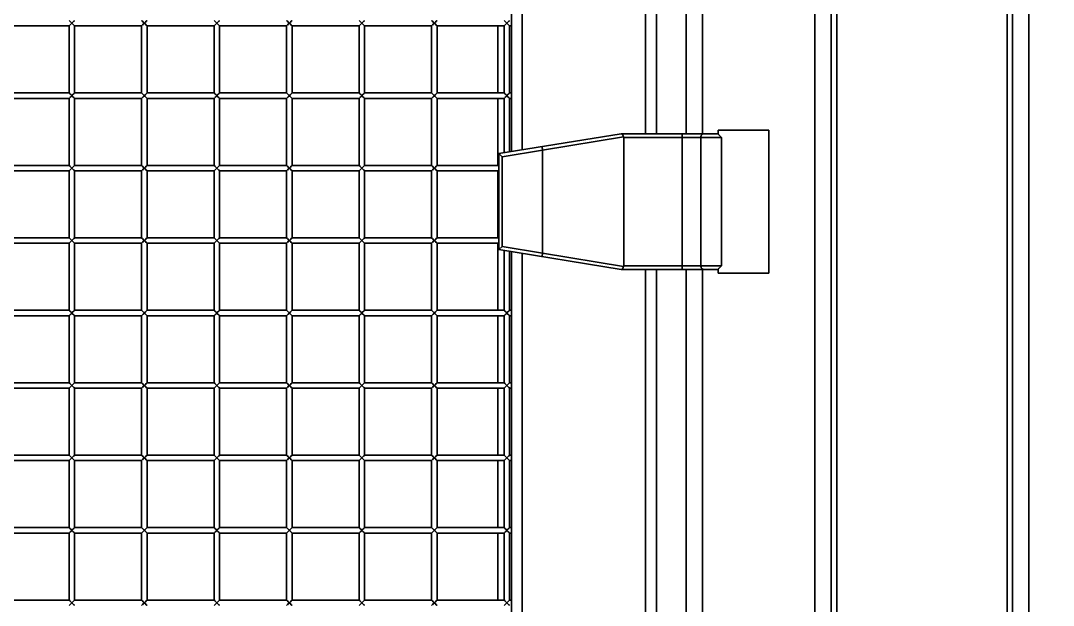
# Model space of a CAD drawing. Header units: millimetres. Extents: x 32496 to 166256, y 3504 to 23939.
# Drawn here: x 145660 to 146230, y 12922 to 13245 of the extents above; entities that cross this region are included whole.
import ezdxf

# ---------------------------------------------------------------- set-up
doc = ezdxf.new("R2010")
doc.units = ezdxf.units.MM
doc.layers.get('0').update_dxf_attribs({"lineweight": 35})
doc.layers.add('THICK', color=7, linetype='Continuous', lineweight=0)
doc.styles.add('TH_GBDIM', font='仿宋_GB2312.ttf', dxfattribs={"width": 0.8})
doc.dimstyles.new('TH_GBDIM', dxfattribs={"dimscale": 42, "dimtxt": 3, "dimasz": 3, "dimexe": 1.2, "dimexo": 0, "dimgap": 1, "dimtad": 1, "dimdec": 1, "dimdsep": 46, "dimtxsty": 'TH_GBDIM', "dimcen": 2.5, "dimdle": 252, "dimclrd": 4, "dimclre": 4, "dimclrt": 3, "dimadec": 0, "dimazin": 2, "dimtfac": 0.714286, "dimtdec": 1, "dimtmove": 0, "dimatfit": 3, "dimfxl": 1, "dimtolj": 1, "dimarcsym": 0})

# ---------------------------------------------------------------- blocks, each defined once
blk = doc.blocks.new('8-1250')
at = {"linetype": 'Continuous'}
for p, q in [((-2498.13, -34671.29), (-2498.13, -32152.29)), ((-2489.13, -32152.29), (-2489.13, -34671.29)), ((-2486.13, -32152.29), (-2486.13, -34671.29)), ((-2392.13, -32152.29), (-2392.13, -34671.29)), ((-2389.13, -32152.29), (-2389.13, -34671.29)), ((-2380.13, -32152.29), (-2380.13, -34671.29)), ((-2659.63, -33733.17), (-2659.63, -33090.41)), ((-2591.63, -33099.29), (-2591.63, -33724.29)), ((-2585.63, -33724.29), (-2585.63, -33099.29)), ((-2569.13, -33724.29), (-2569.13, -33099.29)), ((-2560.13, -33724.29), (-2560.13, -33099.29)), ((-2665.63, -33511.79), (-2665.63, -33734.31)), ((-2946.63, -33664.79), (-2909.63, -33664.79)), ((-2909.63, -33661.79), (-2908.13, -33663.29)), ((-2909.63, -33664.79), (-2906.63, -33661.79)), ((-2909.63, -33664.79), (-2909.63, -33701.79)), ((-2906.63, -33664.79), (-2908.13, -33663.29)), ((-2906.63, -33664.79), (-2906.63, -33701.79)), ((-2906.63, -33664.79), (-2869.63, -33664.79)), ((-2869.63, -33661.79), (-2868.13, -33663.29)), ((-2869.63, -33664.79), (-2866.63, -33661.79)), ((-2869.63, -33664.79), (-2869.63, -33701.79)), ((-2866.63, -33664.79), (-2868.13, -33663.29)), ((-2866.63, -33664.79), (-2866.63, -33701.79)), ((-2866.63, -33664.79), (-2829.63, -33664.79)), ((-2829.63, -33661.79), (-2828.13, -33663.29)), ((-2829.63, -33664.79), (-2826.63, -33661.79)), ((-2829.63, -33664.79), (-2829.63, -33701.79)), ((-2826.63, -33664.79), (-2828.13, -33663.29)), ((-2826.63, -33664.79), (-2826.63, -33701.79)), ((-2826.63, -33664.79), (-2789.63, -33664.79)), ((-2789.63, -33661.79), (-2788.13, -33663.29)), ((-2789.63, -33664.79), (-2786.63, -33661.79)), ((-2789.63, -33664.79), (-2789.63, -33701.79)), ((-2786.63, -33664.79), (-2788.13, -33663.29)), ((-2786.63, -33664.79), (-2786.63, -33701.79)), ((-2786.63, -33664.79), (-2749.63, -33664.79)), ((-2749.63, -33661.79), (-2748.13, -33663.29)), ((-2749.63, -33664.79), (-2746.63, -33661.79)), ((-2749.63, -33664.79), (-2749.63, -33701.79)), ((-2746.63, -33664.79), (-2748.13, -33663.29)), ((-2746.63, -33664.79), (-2746.63, -33701.79)), ((-2746.63, -33664.79), (-2709.63, -33664.79)), ((-2709.63, -33664.79), (-2706.63, -33661.79)), ((-2709.63, -33661.79), (-2708.13, -33663.29)), ((-2709.63, -33664.79), (-2709.63, -33701.79)), ((-2706.63, -33664.79), (-2708.13, -33663.29)), ((-2706.63, -33664.79), (-2706.63, -33701.79)), ((-2706.63, -33664.79), (-2669.63, -33664.79)), ((-2673.13, -33701.79), (-2673.13, -33664.79)), ((-2669.63, -33664.79), (-2666.63, -33661.79)), ((-2669.63, -33661.79), (-2668.13, -33663.29)), ((-2669.63, -33664.79), (-2669.63, -33701.79)), ((-2666.63, -33664.79), (-2668.13, -33663.29)), ((-2666.63, -33664.79), (-2666.63, -33701.79)), ((-2666.63, -33664.79), (-2665.63, -33664.79)), ((-2946.63, -33701.79), (-2909.63, -33701.79)), ((-2946.63, -33704.79), (-2909.63, -33704.79)), ((-2909.63, -33701.79), (-2908.13, -33703.29)), ((-2909.63, -33704.79), (-2906.63, -33701.79)), ((-2909.63, -33704.79), (-2909.63, -33741.79)), ((-2906.63, -33704.79), (-2908.13, -33703.29)), ((-2906.63, -33701.79), (-2869.63, -33701.79)), ((-2906.63, -33704.79), (-2906.63, -33741.79)), ((-2906.63, -33704.79), (-2869.63, -33704.79)), ((-2869.63, -33701.79), (-2868.13, -33703.29)), ((-2869.63, -33704.79), (-2866.63, -33701.79)), ((-2869.63, -33704.79), (-2869.63, -33741.79)), ((-2866.63, -33704.79), (-2868.13, -33703.29)), ((-2866.63, -33701.79), (-2829.63, -33701.79)), ((-2866.63, -33704.79), (-2866.63, -33741.79)), ((-2866.63, -33704.79), (-2829.63, -33704.79)), ((-2829.63, -33701.79), (-2828.13, -33703.29)), ((-2829.63, -33704.79), (-2826.63, -33701.79)), ((-2829.63, -33704.79), (-2829.63, -33741.79)), ((-2826.63, -33704.79), (-2828.13, -33703.29)), ((-2826.63, -33701.79), (-2789.63, -33701.79)), ((-2826.63, -33704.79), (-2826.63, -33741.79)), ((-2826.63, -33704.79), (-2789.63, -33704.79)), ((-2789.63, -33701.79), (-2788.13, -33703.29)), ((-2789.63, -33704.79), (-2786.63, -33701.79)), ((-2789.63, -33704.79), (-2789.63, -33741.79)), ((-2786.63, -33704.79), (-2788.13, -33703.29)), ((-2786.63, -33701.79), (-2749.63, -33701.79)), ((-2786.63, -33704.79), (-2786.63, -33741.79)), ((-2786.63, -33704.79), (-2749.63, -33704.79)), ((-2749.63, -33701.79), (-2748.13, -33703.29)), ((-2749.63, -33704.79), (-2746.63, -33701.79)), ((-2749.63, -33704.79), (-2749.63, -33741.79)), ((-2746.63, -33704.79), (-2748.13, -33703.29)), ((-2746.63, -33701.79), (-2709.63, -33701.79)), ((-2746.63, -33704.79), (-2746.63, -33741.79)), ((-2746.63, -33704.79), (-2709.63, -33704.79)), ((-2709.63, -33701.79), (-2708.13, -33703.29)), ((-2709.63, -33704.79), (-2706.63, -33701.79)), ((-2709.63, -33704.79), (-2709.63, -33741.79)), ((-2706.63, -33704.79), (-2708.13, -33703.29)), ((-2706.63, -33701.79), (-2669.63, -33701.79)), ((-2706.63, -33704.79), (-2706.63, -33741.79)), ((-2706.63, -33704.79), (-2669.63, -33704.79)), ((-2673.13, -33741.79), (-2673.13, -33704.79)), ((-2669.63, -33704.79), (-2666.63, -33701.79)), ((-2669.63, -33701.79), (-2668.13, -33703.29)), ((-2669.63, -33704.79), (-2669.63, -33734.8)), ((-2666.63, -33704.79), (-2668.13, -33703.29)), ((-2666.63, -33701.79), (-2665.63, -33701.79)), ((-2666.63, -33704.79), (-2666.63, -33734.31)), ((-2666.63, -33704.79), (-2665.63, -33704.79)), ((-2551.63, -33724.29), (-2551.63, -33722.29)), ((-2551.63, -33722.29), (-2523.63, -33722.29)), ((-2523.63, -33801.29), (-2523.63, -33722.29)), ((-2672.63, -33735.29), (-2605.13, -33724.29)), ((-2603.71, -33726.01), (-2648.43, -33733.29)), ((-2605.13, -33724.29), (-2551.63, -33724.29)), ((-2603.63, -33726.29), (-2603.63, -33797.29)), ((-2603.63, -33726.29), (-2549.66, -33726.29)), ((-2571.45, -33724.29), (-2571.45, -33799.29)), ((-2561.14, -33797.29), (-2561.14, -33726.29)), ((-2549.66, -33726.29), (-2549.66, -33797.29)), ((-2648.43, -33733.37), (-2670.63, -33736.99)), ((-2648.43, -33733.37), (-2648.43, -33790.21)), ((-2672.63, -33735.29), (-2672.63, -33788.29)), ((-2672.63, -33735.29), (-2670.63, -33736.99)), ((-2670.63, -33786.59), (-2670.63, -33736.99)), ((-2946.63, -33741.79), (-2909.63, -33741.79)), ((-2946.63, -33744.79), (-2909.63, -33744.79)), ((-2909.63, -33741.79), (-2908.13, -33743.29)), ((-2909.63, -33744.79), (-2906.63, -33741.79)), ((-2909.63, -33744.79), (-2909.63, -33781.79)), ((-2906.63, -33744.79), (-2908.13, -33743.29)), ((-2906.63, -33741.79), (-2869.63, -33741.79)), ((-2906.63, -33744.79), (-2906.63, -33781.79)), ((-2906.63, -33744.79), (-2869.63, -33744.79)), ((-2869.63, -33741.79), (-2868.13, -33743.29)), ((-2869.63, -33744.79), (-2866.63, -33741.79)), ((-2869.63, -33744.79), (-2869.63, -33781.79)), ((-2866.63, -33744.79), (-2868.13, -33743.29)), ((-2866.63, -33741.79), (-2829.63, -33741.79)), ((-2866.63, -33744.79), (-2866.63, -33781.79)), ((-2866.63, -33744.79), (-2829.63, -33744.79)), ((-2829.63, -33741.79), (-2828.13, -33743.29)), ((-2829.63, -33744.79), (-2826.63, -33741.79)), ((-2829.63, -33744.79), (-2829.63, -33781.79)), ((-2826.63, -33744.79), (-2828.13, -33743.29)), ((-2826.63, -33741.79), (-2789.63, -33741.79)), ((-2826.63, -33744.79), (-2826.63, -33781.79)), ((-2826.63, -33744.79), (-2789.63, -33744.79)), ((-2789.63, -33741.79), (-2788.13, -33743.29)), ((-2789.63, -33744.79), (-2786.63, -33741.79)), ((-2789.63, -33744.79), (-2789.63, -33781.79)), ((-2786.63, -33744.79), (-2788.13, -33743.29)), ((-2786.63, -33741.79), (-2749.63, -33741.79)), ((-2786.63, -33744.79), (-2786.63, -33781.79)), ((-2786.63, -33744.79), (-2749.63, -33744.79)), ((-2749.63, -33741.79), (-2748.13, -33743.29)), ((-2749.63, -33744.79), (-2746.63, -33741.79)), ((-2749.63, -33744.79), (-2749.63, -33781.79)), ((-2746.63, -33744.79), (-2748.13, -33743.29)), ((-2746.63, -33741.79), (-2709.63, -33741.79)), ((-2746.63, -33744.79), (-2746.63, -33781.79)), ((-2746.63, -33744.79), (-2709.63, -33744.79)), ((-2709.63, -33741.79), (-2708.13, -33743.29)), ((-2709.63, -33744.79), (-2706.63, -33741.79)), ((-2709.63, -33744.79), (-2709.63, -33781.79)), ((-2706.63, -33744.79), (-2708.13, -33743.29)), ((-2706.63, -33741.79), (-2672.63, -33741.79)), ((-2706.63, -33744.79), (-2706.63, -33781.79)), ((-2706.63, -33744.79), (-2672.63, -33744.79)), ((-2673.13, -33781.79), (-2673.13, -33744.79)), ((-2946.63, -33781.79), (-2909.63, -33781.79)), ((-2946.63, -33784.79), (-2909.63, -33784.79)), ((-2909.63, -33781.79), (-2908.13, -33783.29)), ((-2909.63, -33784.79), (-2906.63, -33781.79)), ((-2909.63, -33784.79), (-2909.63, -33821.79)), ((-2906.63, -33784.79), (-2908.13, -33783.29)), ((-2906.63, -33781.79), (-2869.63, -33781.79)), ((-2906.63, -33784.79), (-2906.63, -33821.79)), ((-2906.63, -33784.79), (-2869.63, -33784.79)), ((-2869.63, -33781.79), (-2868.13, -33783.29)), ((-2869.63, -33784.79), (-2866.63, -33781.79)), ((-2869.63, -33784.79), (-2869.63, -33821.79)), ((-2866.63, -33784.79), (-2868.13, -33783.29)), ((-2866.63, -33781.79), (-2829.63, -33781.79)), ((-2866.63, -33784.79), (-2866.63, -33821.79)), ((-2866.63, -33784.79), (-2829.63, -33784.79)), ((-2829.63, -33781.79), (-2828.13, -33783.29)), ((-2829.63, -33784.79), (-2826.63, -33781.79)), ((-2829.63, -33784.79), (-2829.63, -33821.79)), ((-2826.63, -33784.79), (-2828.13, -33783.29)), ((-2826.63, -33781.79), (-2789.63, -33781.79)), ((-2826.63, -33784.79), (-2826.63, -33821.79)), ((-2826.63, -33784.79), (-2789.63, -33784.79)), ((-2789.63, -33781.79), (-2788.13, -33783.29)), ((-2789.63, -33784.79), (-2786.63, -33781.79)), ((-2789.63, -33784.79), (-2789.63, -33821.79)), ((-2786.63, -33784.79), (-2788.13, -33783.29)), ((-2786.63, -33781.79), (-2749.63, -33781.79)), ((-2786.63, -33784.79), (-2786.63, -33821.79)), ((-2786.63, -33784.79), (-2749.63, -33784.79)), ((-2749.63, -33781.79), (-2748.13, -33783.29)), ((-2749.63, -33784.79), (-2746.63, -33781.79)), ((-2749.63, -33784.79), (-2749.63, -33821.79)), ((-2746.63, -33784.79), (-2748.13, -33783.29)), ((-2746.63, -33781.79), (-2709.63, -33781.79)), ((-2746.63, -33784.79), (-2746.63, -33821.79)), ((-2746.63, -33784.79), (-2709.63, -33784.79)), ((-2709.63, -33781.79), (-2708.13, -33783.29)), ((-2709.63, -33784.79), (-2706.63, -33781.79)), ((-2709.63, -33784.79), (-2709.63, -33821.79)), ((-2706.63, -33784.79), (-2708.13, -33783.29)), ((-2706.63, -33781.79), (-2672.63, -33781.79)), ((-2706.63, -33784.79), (-2706.63, -33821.79)), ((-2706.63, -33784.79), (-2672.63, -33784.79)), ((-2673.13, -33821.79), (-2673.13, -33784.79)), ((-2672.63, -33788.29), (-2670.63, -33786.59)), ((-2672.63, -33788.29), (-2605.13, -33799.29)), ((-2670.63, -33786.59), (-2648.43, -33790.21)), ((-2669.63, -33788.78), (-2669.63, -33821.79)), ((-2666.63, -33789.27), (-2666.63, -33821.79)), ((-2665.63, -33789.43), (-2665.63, -34414.79)), ((-2659.63, -34433.17), (-2659.63, -33790.41)), ((-2648.43, -33790.28), (-2603.71, -33797.57)), ((-2549.66, -33797.29), (-2603.63, -33797.29)), ((-2605.13, -33799.29), (-2551.63, -33799.29)), ((-2591.63, -33799.29), (-2591.63, -34424.29)), ((-2585.63, -34424.29), (-2585.63, -33799.29)), ((-2569.13, -34424.29), (-2569.13, -33799.29)), ((-2560.13, -34424.29), (-2560.13, -33799.29)), ((-2551.63, -33799.29), (-2551.63, -33801.29)), ((-2523.63, -33801.29), (-2551.63, -33801.29)), ((-2946.63, -33821.79), (-2909.63, -33821.79)), ((-2946.63, -33824.79), (-2909.63, -33824.79)), ((-2909.63, -33821.79), (-2908.13, -33823.29)), ((-2909.63, -33824.79), (-2906.63, -33821.79)), ((-2909.63, -33824.79), (-2909.63, -33861.79)), ((-2906.63, -33824.79), (-2908.13, -33823.29)), ((-2906.63, -33821.79), (-2869.63, -33821.79)), ((-2906.63, -33824.79), (-2906.63, -33861.79)), ((-2906.63, -33824.79), (-2869.63, -33824.79)), ((-2869.63, -33821.79), (-2868.13, -33823.29)), ((-2869.63, -33824.79), (-2866.63, -33821.79)), ((-2869.63, -33824.79), (-2869.63, -33861.79)), ((-2866.63, -33824.79), (-2868.13, -33823.29)), ((-2866.63, -33821.79), (-2829.63, -33821.79)), ((-2866.63, -33824.79), (-2866.63, -33861.79)), ((-2866.63, -33824.79), (-2829.63, -33824.79)), ((-2829.63, -33821.79), (-2828.13, -33823.29)), ((-2829.63, -33824.79), (-2826.63, -33821.79)), ((-2829.63, -33824.79), (-2829.63, -33861.79)), ((-2826.63, -33824.79), (-2828.13, -33823.29)), ((-2826.63, -33821.79), (-2789.63, -33821.79)), ((-2826.63, -33824.79), (-2826.63, -33861.79)), ((-2826.63, -33824.79), (-2789.63, -33824.79)), ((-2789.63, -33821.79), (-2788.13, -33823.29)), ((-2789.63, -33824.79), (-2786.63, -33821.79)), ((-2789.63, -33824.79), (-2789.63, -33861.79)), ((-2786.63, -33824.79), (-2788.13, -33823.29)), ((-2786.63, -33821.79), (-2749.63, -33821.79)), ((-2786.63, -33824.79), (-2786.63, -33861.79)), ((-2786.63, -33824.79), (-2749.63, -33824.79)), ((-2749.63, -33821.79), (-2748.13, -33823.29)), ((-2749.63, -33824.79), (-2746.63, -33821.79)), ((-2749.63, -33824.79), (-2749.63, -33861.79)), ((-2746.63, -33824.79), (-2748.13, -33823.29)), ((-2746.63, -33821.79), (-2709.63, -33821.79)), ((-2746.63, -33824.79), (-2746.63, -33861.79)), ((-2746.63, -33824.79), (-2709.63, -33824.79)), ((-2709.63, -33821.79), (-2708.13, -33823.29)), ((-2709.63, -33824.79), (-2706.63, -33821.79)), ((-2709.63, -33824.79), (-2709.63, -33861.79)), ((-2706.63, -33824.79), (-2708.13, -33823.29)), ((-2706.63, -33821.79), (-2669.63, -33821.79)), ((-2706.63, -33824.79), (-2706.63, -33861.79)), ((-2706.63, -33824.79), (-2669.63, -33824.79)), ((-2673.13, -33861.79), (-2673.13, -33824.79)), ((-2669.63, -33821.79), (-2668.13, -33823.29)), ((-2669.63, -33824.79), (-2666.63, -33821.79)), ((-2669.63, -33824.79), (-2669.63, -33861.79)), ((-2666.63, -33824.79), (-2668.13, -33823.29)), ((-2666.63, -33821.79), (-2665.63, -33821.79)), ((-2666.63, -33824.79), (-2666.63, -33861.79)), ((-2666.63, -33824.79), (-2665.63, -33824.79)), ((-2946.63, -33861.79), (-2909.63, -33861.79)), ((-2946.63, -33864.79), (-2909.63, -33864.79)), ((-2909.63, -33861.79), (-2908.13, -33863.29)), ((-2909.63, -33864.79), (-2906.63, -33861.79)), ((-2909.63, -33864.79), (-2909.63, -33901.79)), ((-2906.63, -33864.79), (-2908.13, -33863.29)), ((-2906.63, -33861.79), (-2869.63, -33861.79)), ((-2906.63, -33864.79), (-2906.63, -33901.79)), ((-2906.63, -33864.79), (-2869.63, -33864.79)), ((-2869.63, -33861.79), (-2868.13, -33863.29)), ((-2869.63, -33864.79), (-2866.63, -33861.79)), ((-2869.63, -33864.79), (-2869.63, -33901.79)), ((-2866.63, -33864.79), (-2868.13, -33863.29)), ((-2866.63, -33861.79), (-2829.63, -33861.79)), ((-2866.63, -33864.79), (-2866.63, -33901.79)), ((-2866.63, -33864.79), (-2829.63, -33864.79)), ((-2829.63, -33861.79), (-2828.13, -33863.29)), ((-2829.63, -33864.79), (-2826.63, -33861.79)), ((-2829.63, -33864.79), (-2829.63, -33901.79)), ((-2826.63, -33864.79), (-2828.13, -33863.29)), ((-2826.63, -33861.79), (-2789.63, -33861.79)), ((-2826.63, -33864.79), (-2826.63, -33901.79)), ((-2826.63, -33864.79), (-2789.63, -33864.79)), ((-2789.63, -33861.79), (-2788.13, -33863.29)), ((-2789.63, -33864.79), (-2786.63, -33861.79)), ((-2789.63, -33864.79), (-2789.63, -33901.79)), ((-2786.63, -33864.79), (-2788.13, -33863.29)), ((-2786.63, -33861.79), (-2749.63, -33861.79)), ((-2786.63, -33864.79), (-2786.63, -33901.79)), ((-2786.63, -33864.79), (-2749.63, -33864.79)), ((-2749.63, -33861.79), (-2748.13, -33863.29)), ((-2749.63, -33864.79), (-2746.63, -33861.79)), ((-2749.63, -33864.79), (-2749.63, -33901.79)), ((-2746.63, -33864.79), (-2748.13, -33863.29)), ((-2746.63, -33861.79), (-2709.63, -33861.79)), ((-2746.63, -33864.79), (-2746.63, -33901.79)), ((-2746.63, -33864.79), (-2709.63, -33864.79)), ((-2709.63, -33861.79), (-2708.13, -33863.29)), ((-2709.63, -33864.79), (-2706.63, -33861.79)), ((-2709.63, -33864.79), (-2709.63, -33901.79)), ((-2706.63, -33864.79), (-2708.13, -33863.29)), ((-2706.63, -33861.79), (-2669.63, -33861.79)), ((-2706.63, -33864.79), (-2706.63, -33901.79)), ((-2706.63, -33864.79), (-2669.63, -33864.79)), ((-2673.13, -33901.79), (-2673.13, -33864.79)), ((-2669.63, -33861.79), (-2668.13, -33863.29)), ((-2669.63, -33864.79), (-2666.63, -33861.79)), ((-2669.63, -33864.79), (-2669.63, -33901.79)), ((-2666.63, -33864.79), (-2668.13, -33863.29)), ((-2666.63, -33861.79), (-2665.63, -33861.79)), ((-2666.63, -33864.79), (-2666.63, -33901.79)), ((-2666.63, -33864.79), (-2665.63, -33864.79)), ((-2946.63, -33901.79), (-2909.63, -33901.79)), ((-2946.63, -33904.79), (-2909.63, -33904.79)), ((-2909.63, -33901.79), (-2908.13, -33903.29)), ((-2909.63, -33904.79), (-2906.63, -33901.79)), ((-2909.63, -33904.79), (-2909.63, -33941.79)), ((-2906.63, -33904.79), (-2908.13, -33903.29)), ((-2906.63, -33901.79), (-2869.63, -33901.79)), ((-2906.63, -33904.79), (-2906.63, -33941.79)), ((-2906.63, -33904.79), (-2869.63, -33904.79)), ((-2869.63, -33901.79), (-2868.13, -33903.29)), ((-2869.63, -33904.79), (-2866.63, -33901.79)), ((-2869.63, -33904.79), (-2869.63, -33941.79)), ((-2866.63, -33904.79), (-2868.13, -33903.29)), ((-2866.63, -33901.79), (-2829.63, -33901.79)), ((-2866.63, -33904.79), (-2866.63, -33941.79)), ((-2866.63, -33904.79), (-2829.63, -33904.79)), ((-2829.63, -33901.79), (-2828.13, -33903.29)), ((-2829.63, -33904.79), (-2826.63, -33901.79)), ((-2829.63, -33904.79), (-2829.63, -33941.79)), ((-2826.63, -33904.79), (-2828.13, -33903.29)), ((-2826.63, -33901.79), (-2789.63, -33901.79)), ((-2826.63, -33904.79), (-2826.63, -33941.79)), ((-2826.63, -33904.79), (-2789.63, -33904.79)), ((-2789.63, -33901.79), (-2788.13, -33903.29)), ((-2789.63, -33904.79), (-2786.63, -33901.79)), ((-2789.63, -33904.79), (-2789.63, -33941.79)), ((-2786.63, -33904.79), (-2788.13, -33903.29)), ((-2786.63, -33901.79), (-2749.63, -33901.79)), ((-2786.63, -33904.79), (-2786.63, -33941.79)), ((-2786.63, -33904.79), (-2749.63, -33904.79)), ((-2749.63, -33901.79), (-2748.13, -33903.29)), ((-2749.63, -33904.79), (-2746.63, -33901.79)), ((-2749.63, -33904.79), (-2749.63, -33941.79)), ((-2746.63, -33904.79), (-2748.13, -33903.29)), ((-2746.63, -33901.79), (-2709.63, -33901.79)), ((-2746.63, -33904.79), (-2746.63, -33941.79)), ((-2746.63, -33904.79), (-2709.63, -33904.79)), ((-2709.63, -33901.79), (-2708.13, -33903.29)), ((-2709.63, -33904.79), (-2706.63, -33901.79)), ((-2709.63, -33904.79), (-2709.63, -33941.79)), ((-2706.63, -33904.79), (-2708.13, -33903.29)), ((-2706.63, -33901.79), (-2669.63, -33901.79)), ((-2706.63, -33904.79), (-2706.63, -33941.79)), ((-2706.63, -33904.79), (-2669.63, -33904.79)), ((-2673.13, -33941.79), (-2673.13, -33904.79)), ((-2669.63, -33901.79), (-2668.13, -33903.29)), ((-2669.63, -33904.79), (-2666.63, -33901.79)), ((-2669.63, -33904.79), (-2669.63, -33941.79)), ((-2666.63, -33904.79), (-2668.13, -33903.29)), ((-2666.63, -33901.79), (-2665.63, -33901.79)), ((-2666.63, -33904.79), (-2666.63, -33941.79)), ((-2666.63, -33904.79), (-2665.63, -33904.79)), ((-2946.63, -33941.79), (-2909.63, -33941.79)), ((-2946.63, -33944.79), (-2909.63, -33944.79)), ((-2909.63, -33941.79), (-2908.13, -33943.29)), ((-2909.63, -33944.79), (-2906.63, -33941.79)), ((-2909.63, -33944.79), (-2909.63, -33981.79)), ((-2906.63, -33944.79), (-2908.13, -33943.29)), ((-2906.63, -33941.79), (-2869.63, -33941.79)), ((-2906.63, -33944.79), (-2906.63, -33981.79)), ((-2906.63, -33944.79), (-2869.63, -33944.79)), ((-2869.63, -33941.79), (-2868.13, -33943.29)), ((-2869.63, -33944.79), (-2866.63, -33941.79)), ((-2869.63, -33944.79), (-2869.63, -33981.79)), ((-2866.63, -33944.79), (-2868.13, -33943.29)), ((-2866.63, -33941.79), (-2829.63, -33941.79)), ((-2866.63, -33944.79), (-2866.63, -33981.79)), ((-2866.63, -33944.79), (-2829.63, -33944.79)), ((-2829.63, -33941.79), (-2828.13, -33943.29)), ((-2829.63, -33944.79), (-2826.63, -33941.79)), ((-2829.63, -33944.79), (-2829.63, -33981.79)), ((-2826.63, -33944.79), (-2828.13, -33943.29)), ((-2826.63, -33941.79), (-2789.63, -33941.79)), ((-2826.63, -33944.79), (-2826.63, -33981.79)), ((-2826.63, -33944.79), (-2789.63, -33944.79)), ((-2789.63, -33941.79), (-2788.13, -33943.29)), ((-2789.63, -33944.79), (-2786.63, -33941.79)), ((-2789.63, -33944.79), (-2789.63, -33981.79)), ((-2786.63, -33944.79), (-2788.13, -33943.29)), ((-2786.63, -33941.79), (-2749.63, -33941.79)), ((-2786.63, -33944.79), (-2786.63, -33981.79)), ((-2786.63, -33944.79), (-2749.63, -33944.79)), ((-2749.63, -33941.79), (-2748.13, -33943.29)), ((-2749.63, -33944.79), (-2746.63, -33941.79)), ((-2749.63, -33944.79), (-2749.63, -33981.79)), ((-2746.63, -33944.79), (-2748.13, -33943.29)), ((-2746.63, -33941.79), (-2709.63, -33941.79)), ((-2746.63, -33944.79), (-2746.63, -33981.79)), ((-2746.63, -33944.79), (-2709.63, -33944.79)), ((-2709.63, -33941.79), (-2708.13, -33943.29)), ((-2709.63, -33944.79), (-2706.63, -33941.79)), ((-2709.63, -33944.79), (-2709.63, -33981.79)), ((-2706.63, -33944.79), (-2708.13, -33943.29)), ((-2706.63, -33941.79), (-2669.63, -33941.79)), ((-2706.63, -33944.79), (-2706.63, -33981.79)), ((-2706.63, -33944.79), (-2669.63, -33944.79)), ((-2673.13, -33981.79), (-2673.13, -33944.79)), ((-2669.63, -33941.79), (-2668.13, -33943.29)), ((-2669.63, -33944.79), (-2666.63, -33941.79)), ((-2669.63, -33944.79), (-2669.63, -33981.79)), ((-2666.63, -33944.79), (-2668.13, -33943.29)), ((-2666.63, -33941.79), (-2665.63, -33941.79)), ((-2666.63, -33944.79), (-2666.63, -33981.79)), ((-2666.63, -33944.79), (-2665.63, -33944.79)), ((-2946.63, -33981.79), (-2909.63, -33981.79)), ((-2909.63, -33981.79), (-2908.13, -33983.29)), ((-2909.63, -33984.79), (-2906.63, -33981.79)), ((-2906.63, -33984.79), (-2908.13, -33983.29)), ((-2906.63, -33981.79), (-2869.63, -33981.79)), ((-2869.63, -33981.79), (-2868.13, -33983.29)), ((-2869.63, -33984.79), (-2866.63, -33981.79)), ((-2866.63, -33984.79), (-2868.13, -33983.29)), ((-2866.63, -33981.79), (-2829.63, -33981.79)), ((-2829.63, -33981.79), (-2828.13, -33983.29)), ((-2829.63, -33984.79), (-2826.63, -33981.79)), ((-2826.63, -33984.79), (-2828.13, -33983.29)), ((-2826.63, -33981.79), (-2789.63, -33981.79)), ((-2789.63, -33981.79), (-2788.13, -33983.29)), ((-2789.63, -33984.79), (-2786.63, -33981.79)), ((-2786.63, -33984.79), (-2788.13, -33983.29)), ((-2786.63, -33981.79), (-2749.63, -33981.79)), ((-2749.63, -33981.79), (-2748.13, -33983.29)), ((-2749.63, -33984.79), (-2746.63, -33981.79)), ((-2746.63, -33984.79), (-2748.13, -33983.29)), ((-2746.63, -33981.79), (-2709.63, -33981.79)), ((-2709.63, -33981.79), (-2708.13, -33983.29)), ((-2709.63, -33984.79), (-2706.63, -33981.79)), ((-2706.63, -33984.79), (-2708.13, -33983.29)), ((-2706.63, -33981.79), (-2669.63, -33981.79)), ((-2669.63, -33981.79), (-2668.13, -33983.29)), ((-2669.63, -33984.79), (-2666.63, -33981.79)), ((-2666.63, -33984.79), (-2668.13, -33983.29)), ((-2666.63, -33981.79), (-2665.63, -33981.79))]:
    blk.add_line(p, q, dxfattribs=at)
for points in [[(-2909.51, -33661.9), (-2909.2, -33662.22), (-2908.71, -33662.71), (-2907.54, -33663.88)], [(-2908.13, -33663.29), (-2908.72, -33663.88), (-2909.19, -33664.35)], [(-2908.13, -33663.29), (-2907.54, -33662.7), (-2907.07, -33662.23), (-2906.74, -33661.9)], [(-2906.74, -33664.67), (-2907.07, -33664.35), (-2907.54, -33663.88)], [(-2869.51, -33661.9), (-2869.2, -33662.22), (-2868.71, -33662.71), (-2867.54, -33663.88)], [(-2868.13, -33663.29), (-2868.72, -33663.88), (-2869.19, -33664.35)], [(-2868.13, -33663.29), (-2867.54, -33662.7), (-2867.07, -33662.23), (-2866.74, -33661.9)], [(-2866.74, -33664.67), (-2867.07, -33664.35), (-2867.54, -33663.88)], [(-2829.51, -33661.9), (-2829.2, -33662.22), (-2828.71, -33662.71), (-2827.54, -33663.88)], [(-2828.13, -33663.29), (-2828.72, -33663.88), (-2829.19, -33664.35)], [(-2828.13, -33663.29), (-2827.54, -33662.7), (-2827.07, -33662.23), (-2826.74, -33661.9)], [(-2826.74, -33664.67), (-2827.07, -33664.35), (-2827.54, -33663.88)], [(-2789.51, -33661.9), (-2789.2, -33662.22), (-2788.71, -33662.71), (-2787.54, -33663.88)], [(-2788.13, -33663.29), (-2788.72, -33663.88), (-2789.19, -33664.35)], [(-2788.13, -33663.29), (-2787.54, -33662.7), (-2787.07, -33662.23), (-2786.74, -33661.9)], [(-2786.74, -33664.67), (-2787.07, -33664.35), (-2787.54, -33663.88)], [(-2749.51, -33661.9), (-2749.2, -33662.22), (-2748.71, -33662.71), (-2747.54, -33663.88)], [(-2748.13, -33663.29), (-2748.72, -33663.88), (-2749.19, -33664.35)], [(-2748.13, -33663.29), (-2747.54, -33662.7), (-2747.07, -33662.23), (-2746.74, -33661.9)], [(-2746.74, -33664.67), (-2747.07, -33664.35), (-2747.54, -33663.88)], [(-2709.51, -33661.9), (-2709.2, -33662.22), (-2708.71, -33662.71), (-2707.54, -33663.88)], [(-2708.13, -33663.29), (-2708.72, -33663.88), (-2709.19, -33664.35)], [(-2708.13, -33663.29), (-2707.54, -33662.7), (-2707.07, -33662.23), (-2706.74, -33661.9)], [(-2706.74, -33664.67), (-2707.07, -33664.35), (-2707.54, -33663.88)], [(-2669.51, -33661.9), (-2669.2, -33662.22), (-2668.71, -33662.71), (-2667.54, -33663.88)], [(-2668.13, -33663.29), (-2668.72, -33663.88), (-2669.19, -33664.35)], [(-2668.13, -33663.29), (-2667.54, -33662.7), (-2667.07, -33662.23), (-2666.74, -33661.9)], [(-2666.74, -33664.67), (-2667.07, -33664.35), (-2667.54, -33663.88)], [(-2909.51, -33701.9), (-2909.2, -33702.22), (-2908.71, -33702.71), (-2907.54, -33703.88)], [(-2908.13, -33703.29), (-2908.72, -33703.88), (-2909.19, -33704.35)], [(-2908.13, -33703.29), (-2907.54, -33702.7), (-2907.07, -33702.23), (-2906.74, -33701.9)], [(-2906.74, -33704.67), (-2907.07, -33704.35), (-2907.54, -33703.88)], [(-2869.51, -33701.9), (-2869.2, -33702.22), (-2868.71, -33702.71), (-2867.54, -33703.88)], [(-2868.13, -33703.29), (-2868.72, -33703.88), (-2869.19, -33704.35)], [(-2868.13, -33703.29), (-2867.54, -33702.7), (-2867.07, -33702.23), (-2866.74, -33701.9)], [(-2866.74, -33704.67), (-2867.07, -33704.35), (-2867.54, -33703.88)], [(-2829.51, -33701.9), (-2829.2, -33702.22), (-2828.71, -33702.71), (-2827.54, -33703.88)], [(-2828.13, -33703.29), (-2828.72, -33703.88), (-2829.19, -33704.35)], [(-2828.13, -33703.29), (-2827.54, -33702.7), (-2827.07, -33702.23), (-2826.74, -33701.9)], [(-2826.74, -33704.67), (-2827.07, -33704.35), (-2827.54, -33703.88)], [(-2789.51, -33701.9), (-2789.2, -33702.22), (-2788.71, -33702.71), (-2787.54, -33703.88)], [(-2788.13, -33703.29), (-2788.72, -33703.88), (-2789.19, -33704.35)], [(-2788.13, -33703.29), (-2787.54, -33702.7), (-2787.07, -33702.23), (-2786.74, -33701.9)], [(-2786.74, -33704.67), (-2787.07, -33704.35), (-2787.54, -33703.88)], [(-2749.51, -33701.9), (-2749.2, -33702.22), (-2748.71, -33702.71), (-2747.54, -33703.88)], [(-2748.13, -33703.29), (-2748.72, -33703.88), (-2749.19, -33704.35)], [(-2748.13, -33703.29), (-2747.54, -33702.7), (-2747.07, -33702.23), (-2746.74, -33701.9)], [(-2746.74, -33704.67), (-2747.07, -33704.35), (-2747.54, -33703.88)], [(-2709.51, -33701.9), (-2709.2, -33702.22), (-2708.71, -33702.71), (-2707.54, -33703.88)], [(-2708.13, -33703.29), (-2708.72, -33703.88), (-2709.19, -33704.35)], [(-2708.13, -33703.29), (-2707.54, -33702.7), (-2707.07, -33702.23), (-2706.74, -33701.9)], [(-2706.74, -33704.67), (-2707.07, -33704.35), (-2707.54, -33703.88)], [(-2669.51, -33701.9), (-2669.2, -33702.22), (-2668.71, -33702.71), (-2667.54, -33703.88)], [(-2668.13, -33703.29), (-2668.72, -33703.88), (-2669.19, -33704.35)], [(-2668.13, -33703.29), (-2667.54, -33702.7), (-2667.07, -33702.23), (-2666.74, -33701.9)], [(-2666.74, -33704.67), (-2667.07, -33704.35), (-2667.54, -33703.88)], [(-2909.51, -33741.9), (-2909.2, -33742.22), (-2908.71, -33742.71), (-2907.54, -33743.88)], [(-2908.13, -33743.29), (-2908.72, -33743.88), (-2909.19, -33744.35)], [(-2908.13, -33743.29), (-2907.54, -33742.7), (-2907.07, -33742.23), (-2906.74, -33741.9)], [(-2906.74, -33744.67), (-2907.07, -33744.35), (-2907.54, -33743.88)], [(-2869.51, -33741.9), (-2869.2, -33742.22), (-2868.71, -33742.71), (-2867.54, -33743.88)], [(-2868.13, -33743.29), (-2868.72, -33743.88), (-2869.19, -33744.35)], [(-2868.13, -33743.29), (-2867.54, -33742.7), (-2867.07, -33742.23), (-2866.74, -33741.9)], [(-2866.74, -33744.67), (-2867.07, -33744.35), (-2867.54, -33743.88)], [(-2829.51, -33741.9), (-2829.2, -33742.22), (-2828.71, -33742.71), (-2827.54, -33743.88)], [(-2828.13, -33743.29), (-2828.72, -33743.88), (-2829.19, -33744.35)], [(-2828.13, -33743.29), (-2827.54, -33742.7), (-2827.07, -33742.23), (-2826.74, -33741.9)], [(-2826.74, -33744.67), (-2827.07, -33744.35), (-2827.54, -33743.88)], [(-2789.51, -33741.9), (-2789.2, -33742.22), (-2788.71, -33742.71), (-2787.54, -33743.88)], [(-2788.13, -33743.29), (-2788.72, -33743.88), (-2789.19, -33744.35)], [(-2788.13, -33743.29), (-2787.54, -33742.7), (-2787.07, -33742.23), (-2786.74, -33741.9)], [(-2786.74, -33744.67), (-2787.07, -33744.35), (-2787.54, -33743.88)], [(-2749.51, -33741.9), (-2749.2, -33742.22), (-2748.71, -33742.71), (-2747.54, -33743.88)], [(-2748.13, -33743.29), (-2748.72, -33743.88), (-2749.19, -33744.35)], [(-2748.13, -33743.29), (-2747.54, -33742.7), (-2747.07, -33742.23), (-2746.74, -33741.9)], [(-2746.74, -33744.67), (-2747.07, -33744.35), (-2747.54, -33743.88)], [(-2709.51, -33741.9), (-2709.2, -33742.22), (-2708.71, -33742.71), (-2707.54, -33743.88)], [(-2708.13, -33743.29), (-2708.72, -33743.88), (-2709.19, -33744.35)], [(-2708.13, -33743.29), (-2707.54, -33742.7), (-2707.07, -33742.23), (-2706.74, -33741.9)], [(-2706.74, -33744.67), (-2707.07, -33744.35), (-2707.54, -33743.88)], [(-2909.51, -33781.9), (-2909.2, -33782.22), (-2908.71, -33782.71), (-2907.54, -33783.88)], [(-2908.13, -33783.29), (-2908.72, -33783.88), (-2909.19, -33784.35)], [(-2908.13, -33783.29), (-2907.54, -33782.7), (-2907.07, -33782.23), (-2906.74, -33781.9)], [(-2906.74, -33784.67), (-2907.07, -33784.35), (-2907.54, -33783.88)], [(-2869.51, -33781.9), (-2869.2, -33782.22), (-2868.71, -33782.71), (-2867.54, -33783.88)], [(-2868.13, -33783.29), (-2868.72, -33783.88), (-2869.19, -33784.35)], [(-2868.13, -33783.29), (-2867.54, -33782.7), (-2867.07, -33782.23), (-2866.74, -33781.9)], [(-2866.74, -33784.67), (-2867.07, -33784.35), (-2867.54, -33783.88)], [(-2829.51, -33781.9), (-2829.2, -33782.22), (-2828.71, -33782.71), (-2827.54, -33783.88)], [(-2828.13, -33783.29), (-2828.72, -33783.88), (-2829.19, -33784.35)], [(-2828.13, -33783.29), (-2827.54, -33782.7), (-2827.07, -33782.23), (-2826.74, -33781.9)], [(-2826.74, -33784.67), (-2827.07, -33784.35), (-2827.54, -33783.88)], [(-2789.51, -33781.9), (-2789.2, -33782.22), (-2788.71, -33782.71), (-2787.54, -33783.88)], [(-2788.13, -33783.29), (-2788.72, -33783.88), (-2789.19, -33784.35)], [(-2788.13, -33783.29), (-2787.54, -33782.7), (-2787.07, -33782.23), (-2786.74, -33781.9)], [(-2786.74, -33784.67), (-2787.07, -33784.35), (-2787.54, -33783.88)], [(-2749.51, -33781.9), (-2749.2, -33782.22), (-2748.71, -33782.71), (-2747.54, -33783.88)], [(-2748.13, -33783.29), (-2748.72, -33783.88), (-2749.19, -33784.35)], [(-2748.13, -33783.29), (-2747.54, -33782.7), (-2747.07, -33782.23), (-2746.74, -33781.9)], [(-2746.74, -33784.67), (-2747.07, -33784.35), (-2747.54, -33783.88)], [(-2709.51, -33781.9), (-2709.2, -33782.22), (-2708.71, -33782.71), (-2707.54, -33783.88)], [(-2708.13, -33783.29), (-2708.72, -33783.88), (-2709.19, -33784.35)], [(-2708.13, -33783.29), (-2707.54, -33782.7), (-2707.07, -33782.23), (-2706.74, -33781.9)], [(-2706.74, -33784.67), (-2707.07, -33784.35), (-2707.54, -33783.88)], [(-2909.51, -33821.9), (-2909.2, -33822.22), (-2908.71, -33822.71), (-2907.54, -33823.88)], [(-2908.13, -33823.29), (-2908.72, -33823.88), (-2909.19, -33824.35)], [(-2908.13, -33823.29), (-2907.54, -33822.7), (-2907.07, -33822.23), (-2906.74, -33821.9)], [(-2906.74, -33824.67), (-2907.07, -33824.35), (-2907.54, -33823.88)], [(-2869.51, -33821.9), (-2869.2, -33822.22), (-2868.71, -33822.71), (-2867.54, -33823.88)], [(-2868.13, -33823.29), (-2868.72, -33823.88), (-2869.19, -33824.35)], [(-2868.13, -33823.29), (-2867.54, -33822.7), (-2867.07, -33822.23), (-2866.74, -33821.9)], [(-2866.74, -33824.67), (-2867.07, -33824.35), (-2867.54, -33823.88)], [(-2829.51, -33821.9), (-2829.2, -33822.22), (-2828.71, -33822.71), (-2827.54, -33823.88)], [(-2828.13, -33823.29), (-2828.72, -33823.88), (-2829.19, -33824.35)], [(-2828.13, -33823.29), (-2827.54, -33822.7), (-2827.07, -33822.23), (-2826.74, -33821.9)], [(-2826.74, -33824.67), (-2827.07, -33824.35), (-2827.54, -33823.88)], [(-2789.51, -33821.9), (-2789.2, -33822.22), (-2788.71, -33822.71), (-2787.54, -33823.88)], [(-2788.13, -33823.29), (-2788.72, -33823.88), (-2789.19, -33824.35)], [(-2788.13, -33823.29), (-2787.54, -33822.7), (-2787.07, -33822.23), (-2786.74, -33821.9)], [(-2786.74, -33824.67), (-2787.07, -33824.35), (-2787.54, -33823.88)], [(-2749.51, -33821.9), (-2749.2, -33822.22), (-2748.71, -33822.71), (-2747.54, -33823.88)], [(-2748.13, -33823.29), (-2748.72, -33823.88), (-2749.19, -33824.35)], [(-2748.13, -33823.29), (-2747.54, -33822.7), (-2747.07, -33822.23), (-2746.74, -33821.9)], [(-2746.74, -33824.67), (-2747.07, -33824.35), (-2747.54, -33823.88)], [(-2709.51, -33821.9), (-2709.2, -33822.22), (-2708.71, -33822.71), (-2707.54, -33823.88)], [(-2708.13, -33823.29), (-2708.72, -33823.88), (-2709.19, -33824.35)], [(-2708.13, -33823.29), (-2707.54, -33822.7), (-2707.07, -33822.23), (-2706.74, -33821.9)], [(-2706.74, -33824.67), (-2707.07, -33824.35), (-2707.54, -33823.88)], [(-2669.51, -33821.9), (-2669.2, -33822.22), (-2668.71, -33822.71), (-2667.54, -33823.88)], [(-2668.13, -33823.29), (-2668.72, -33823.88), (-2669.19, -33824.35)], [(-2668.13, -33823.29), (-2667.54, -33822.7), (-2667.07, -33822.23), (-2666.74, -33821.9)], [(-2666.74, -33824.67), (-2667.07, -33824.35), (-2667.54, -33823.88)], [(-2909.51, -33861.9), (-2909.2, -33862.22), (-2908.71, -33862.71), (-2907.54, -33863.88)], [(-2908.13, -33863.29), (-2908.72, -33863.88), (-2909.19, -33864.35)], [(-2908.13, -33863.29), (-2907.54, -33862.7), (-2907.07, -33862.23), (-2906.74, -33861.9)], [(-2906.74, -33864.67), (-2907.07, -33864.35), (-2907.54, -33863.88)], [(-2869.51, -33861.9), (-2869.2, -33862.22), (-2868.71, -33862.71), (-2867.54, -33863.88)], [(-2868.13, -33863.29), (-2868.72, -33863.88), (-2869.19, -33864.35)], [(-2868.13, -33863.29), (-2867.54, -33862.7), (-2867.07, -33862.23), (-2866.74, -33861.9)], [(-2866.74, -33864.67), (-2867.07, -33864.35), (-2867.54, -33863.88)], [(-2829.51, -33861.9), (-2829.2, -33862.22), (-2828.71, -33862.71), (-2827.54, -33863.88)], [(-2828.13, -33863.29), (-2828.72, -33863.88), (-2829.19, -33864.35)], [(-2828.13, -33863.29), (-2827.54, -33862.7), (-2827.07, -33862.23), (-2826.74, -33861.9)], [(-2826.74, -33864.67), (-2827.07, -33864.35), (-2827.54, -33863.88)], [(-2789.51, -33861.9), (-2789.2, -33862.22), (-2788.71, -33862.71), (-2787.54, -33863.88)], [(-2788.13, -33863.29), (-2788.72, -33863.88), (-2789.19, -33864.35)], [(-2788.13, -33863.29), (-2787.54, -33862.7), (-2787.07, -33862.23), (-2786.74, -33861.9)], [(-2786.74, -33864.67), (-2787.07, -33864.35), (-2787.54, -33863.88)], [(-2749.51, -33861.9), (-2749.2, -33862.22), (-2748.71, -33862.71), (-2747.54, -33863.88)], [(-2748.13, -33863.29), (-2748.72, -33863.88), (-2749.19, -33864.35)], [(-2748.13, -33863.29), (-2747.54, -33862.7), (-2747.07, -33862.23), (-2746.74, -33861.9)], [(-2746.74, -33864.67), (-2747.07, -33864.35), (-2747.54, -33863.88)], [(-2709.51, -33861.9), (-2709.2, -33862.22), (-2708.71, -33862.71), (-2707.54, -33863.88)], [(-2708.13, -33863.29), (-2708.72, -33863.88), (-2709.19, -33864.35)], [(-2708.13, -33863.29), (-2707.54, -33862.7), (-2707.07, -33862.23), (-2706.74, -33861.9)], [(-2706.74, -33864.67), (-2707.07, -33864.35), (-2707.54, -33863.88)], [(-2669.51, -33861.9), (-2669.2, -33862.22), (-2668.71, -33862.71), (-2667.54, -33863.88)], [(-2668.13, -33863.29), (-2668.72, -33863.88), (-2669.19, -33864.35)], [(-2668.13, -33863.29), (-2667.54, -33862.7), (-2667.07, -33862.23), (-2666.74, -33861.9)], [(-2666.74, -33864.67), (-2667.07, -33864.35), (-2667.54, -33863.88)], [(-2909.51, -33901.9), (-2909.2, -33902.22), (-2908.71, -33902.71), (-2907.54, -33903.88)], [(-2908.13, -33903.29), (-2908.72, -33903.88), (-2909.19, -33904.35)], [(-2908.13, -33903.29), (-2907.54, -33902.7), (-2907.07, -33902.23), (-2906.74, -33901.9)], [(-2906.74, -33904.67), (-2907.07, -33904.35), (-2907.54, -33903.88)], [(-2869.51, -33901.9), (-2869.2, -33902.22), (-2868.71, -33902.71), (-2867.54, -33903.88)], [(-2868.13, -33903.29), (-2868.72, -33903.88), (-2869.19, -33904.35)], [(-2868.13, -33903.29), (-2867.54, -33902.7), (-2867.07, -33902.23), (-2866.74, -33901.9)], [(-2866.74, -33904.67), (-2867.07, -33904.35), (-2867.54, -33903.88)], [(-2829.51, -33901.9), (-2829.2, -33902.22), (-2828.71, -33902.71), (-2827.54, -33903.88)], [(-2828.13, -33903.29), (-2828.72, -33903.88), (-2829.19, -33904.35)], [(-2828.13, -33903.29), (-2827.54, -33902.7), (-2827.07, -33902.23), (-2826.74, -33901.9)], [(-2826.74, -33904.67), (-2827.07, -33904.35), (-2827.54, -33903.88)], [(-2789.51, -33901.9), (-2789.2, -33902.22), (-2788.71, -33902.71), (-2787.54, -33903.88)], [(-2788.13, -33903.29), (-2788.72, -33903.88), (-2789.19, -33904.35)], [(-2788.13, -33903.29), (-2787.54, -33902.7), (-2787.07, -33902.23), (-2786.74, -33901.9)], [(-2786.74, -33904.67), (-2787.07, -33904.35), (-2787.54, -33903.88)], [(-2749.51, -33901.9), (-2749.2, -33902.22), (-2748.71, -33902.71), (-2747.54, -33903.88)], [(-2748.13, -33903.29), (-2748.72, -33903.88), (-2749.19, -33904.35)], [(-2748.13, -33903.29), (-2747.54, -33902.7), (-2747.07, -33902.23), (-2746.74, -33901.9)], [(-2746.74, -33904.67), (-2747.07, -33904.35), (-2747.54, -33903.88)], [(-2709.51, -33901.9), (-2709.2, -33902.22), (-2708.71, -33902.71), (-2707.54, -33903.88)], [(-2708.13, -33903.29), (-2708.72, -33903.88), (-2709.19, -33904.35)], [(-2708.13, -33903.29), (-2707.54, -33902.7), (-2707.07, -33902.23), (-2706.74, -33901.9)], [(-2706.74, -33904.67), (-2707.07, -33904.35), (-2707.54, -33903.88)], [(-2669.51, -33901.9), (-2669.2, -33902.22), (-2668.71, -33902.71), (-2667.54, -33903.88)], [(-2668.13, -33903.29), (-2668.72, -33903.88), (-2669.19, -33904.35)], [(-2668.13, -33903.29), (-2667.54, -33902.7), (-2667.07, -33902.23), (-2666.74, -33901.9)], [(-2666.74, -33904.67), (-2667.07, -33904.35), (-2667.54, -33903.88)], [(-2909.51, -33941.9), (-2909.2, -33942.22), (-2908.71, -33942.71), (-2907.54, -33943.88)], [(-2908.13, -33943.29), (-2908.72, -33943.88), (-2909.19, -33944.35)], [(-2908.13, -33943.29), (-2907.54, -33942.7), (-2907.07, -33942.23), (-2906.74, -33941.9)], [(-2906.74, -33944.67), (-2907.07, -33944.35), (-2907.54, -33943.88)], [(-2869.51, -33941.9), (-2869.2, -33942.22), (-2868.71, -33942.71), (-2867.54, -33943.88)], [(-2868.13, -33943.29), (-2868.72, -33943.88), (-2869.19, -33944.35)], [(-2868.13, -33943.29), (-2867.54, -33942.7), (-2867.07, -33942.23), (-2866.74, -33941.9)], [(-2866.74, -33944.67), (-2867.07, -33944.35), (-2867.54, -33943.88)], [(-2829.51, -33941.9), (-2829.2, -33942.22), (-2828.71, -33942.71), (-2827.54, -33943.88)], [(-2828.13, -33943.29), (-2828.72, -33943.88), (-2829.19, -33944.35)], [(-2828.13, -33943.29), (-2827.54, -33942.7), (-2827.07, -33942.23), (-2826.74, -33941.9)], [(-2826.74, -33944.67), (-2827.07, -33944.35), (-2827.54, -33943.88)], [(-2789.51, -33941.9), (-2789.2, -33942.22), (-2788.71, -33942.71), (-2787.54, -33943.88)], [(-2788.13, -33943.29), (-2788.72, -33943.88), (-2789.19, -33944.35)], [(-2788.13, -33943.29), (-2787.54, -33942.7), (-2787.07, -33942.23), (-2786.74, -33941.9)], [(-2786.74, -33944.67), (-2787.07, -33944.35), (-2787.54, -33943.88)], [(-2749.51, -33941.9), (-2749.2, -33942.22), (-2748.71, -33942.71), (-2747.54, -33943.88)], [(-2748.13, -33943.29), (-2748.72, -33943.88), (-2749.19, -33944.35)], [(-2748.13, -33943.29), (-2747.54, -33942.7), (-2747.07, -33942.23), (-2746.74, -33941.9)], [(-2746.74, -33944.67), (-2747.07, -33944.35), (-2747.54, -33943.88)], [(-2709.51, -33941.9), (-2709.2, -33942.22), (-2708.71, -33942.71), (-2707.54, -33943.88)], [(-2708.13, -33943.29), (-2708.72, -33943.88), (-2709.19, -33944.35)], [(-2708.13, -33943.29), (-2707.54, -33942.7), (-2707.07, -33942.23), (-2706.74, -33941.9)], [(-2706.74, -33944.67), (-2707.07, -33944.35), (-2707.54, -33943.88)], [(-2669.51, -33941.9), (-2669.2, -33942.22), (-2668.71, -33942.71), (-2667.54, -33943.88)], [(-2668.13, -33943.29), (-2668.72, -33943.88), (-2669.19, -33944.35)], [(-2668.13, -33943.29), (-2667.54, -33942.7), (-2667.07, -33942.23), (-2666.74, -33941.9)], [(-2666.74, -33944.67), (-2667.07, -33944.35), (-2667.54, -33943.88)], [(-2909.51, -33981.9), (-2909.2, -33982.22), (-2908.71, -33982.71), (-2907.54, -33983.88)], [(-2908.13, -33983.29), (-2908.72, -33983.88), (-2909.19, -33984.35)], [(-2908.13, -33983.29), (-2907.54, -33982.7), (-2907.07, -33982.23), (-2906.74, -33981.9)], [(-2906.74, -33984.67), (-2907.07, -33984.35), (-2907.54, -33983.88)], [(-2869.51, -33981.9), (-2869.2, -33982.22), (-2868.71, -33982.71), (-2867.54, -33983.88)], [(-2868.13, -33983.29), (-2868.72, -33983.88), (-2869.19, -33984.35)], [(-2868.13, -33983.29), (-2867.54, -33982.7), (-2867.07, -33982.23), (-2866.74, -33981.9)], [(-2866.74, -33984.67), (-2867.07, -33984.35), (-2867.54, -33983.88)], [(-2829.51, -33981.9), (-2829.2, -33982.22), (-2828.71, -33982.71), (-2827.54, -33983.88)], [(-2828.13, -33983.29), (-2828.72, -33983.88), (-2829.19, -33984.35)], [(-2828.13, -33983.29), (-2827.54, -33982.7), (-2827.07, -33982.23), (-2826.74, -33981.9)], [(-2826.74, -33984.67), (-2827.07, -33984.35), (-2827.54, -33983.88)], [(-2789.51, -33981.9), (-2789.2, -33982.22), (-2788.71, -33982.71), (-2787.54, -33983.88)], [(-2788.13, -33983.29), (-2788.72, -33983.88), (-2789.19, -33984.35)], [(-2788.13, -33983.29), (-2787.54, -33982.7), (-2787.07, -33982.23), (-2786.74, -33981.9)], [(-2786.74, -33984.67), (-2787.07, -33984.35), (-2787.54, -33983.88)], [(-2749.51, -33981.9), (-2749.2, -33982.22), (-2748.71, -33982.71), (-2747.54, -33983.88)], [(-2748.13, -33983.29), (-2748.72, -33983.88), (-2749.19, -33984.35)], [(-2748.13, -33983.29), (-2747.54, -33982.7), (-2747.07, -33982.23), (-2746.74, -33981.9)], [(-2746.74, -33984.67), (-2747.07, -33984.35), (-2747.54, -33983.88)], [(-2709.51, -33981.9), (-2709.2, -33982.22), (-2708.71, -33982.71), (-2707.54, -33983.88)], [(-2708.13, -33983.29), (-2708.72, -33983.88), (-2709.19, -33984.35)], [(-2708.13, -33983.29), (-2707.54, -33982.7), (-2707.07, -33982.23), (-2706.74, -33981.9)], [(-2706.74, -33984.67), (-2707.07, -33984.35), (-2707.54, -33983.88)], [(-2669.51, -33981.9), (-2669.2, -33982.22), (-2668.71, -33982.71), (-2667.54, -33983.88)], [(-2668.13, -33983.29), (-2668.72, -33983.88), (-2669.19, -33984.35)], [(-2668.13, -33983.29), (-2667.54, -33982.7), (-2667.07, -33982.23), (-2666.74, -33981.9)], [(-2666.74, -33984.67), (-2667.07, -33984.35), (-2667.54, -33983.88)]]:
    blk.add_lwpolyline(points, dxfattribs=at)
for centre, major_axis, ratio, start_param, end_param in [((-2611.77, -33726.29), (8.15, 0), 0.245536, 0, 0.141711), ((-2656.57, -33734.7), (8.14, 1.41), 0.241938, -0.041927, -0.003565), ((-2656.57, -33788.88), (8.14, -1.41), 0.241938, 0.003565, 0.041927), ((-2611.77, -33797.29), (8.15, 0), 0.245536, -0.141711, 0)]:
    blk.add_ellipse(centre, major_axis=major_axis, ratio=ratio, start_param=start_param, end_param=end_param, dxfattribs=at)
for points, knots in [([(-2604.98, -33724.29), (-2604.91, -33724.29), (-2604.77, -33724.3), (-2604.58, -33724.4), (-2604.44, -33724.56), (-2604.25, -33724.88), (-2604.03, -33725.38), (-2603.83, -33725.79), (-2603.71, -33726.01)], [0, 0, 0, 0, 0.095491, 0.181572, 0.27513, 0.386659, 0.667027, 1, 1, 1, 1]), ([(-2561.14, -33726.29), (-2561.14, -33726.03), (-2561.05, -33725.52), (-2560.68, -33724.86), (-2560.11, -33724.4), (-2559.65, -33724.29), (-2559.42, -33724.29)], [0, 0, 0, 0, 0.267215, 0.524636, 0.767656, 1, 1, 1, 1]), ([(-2549.66, -33726.29), (-2549.81, -33726.18), (-2550.09, -33725.96), (-2550.48, -33725.62), (-2550.82, -33725.3), (-2551.1, -33725.01), (-2551.29, -33724.78), (-2551.42, -33724.61), (-2551.49, -33724.51), (-2551.55, -33724.43), (-2551.59, -33724.37), (-2551.61, -33724.33), (-2551.62, -33724.31), (-2551.62, -33724.3), (-2551.63, -33724.29), (-2551.63, -33724.29)], [0, 0, 0, 0, 0.198275, 0.380694, 0.545565, 0.690776, 0.813479, 0.865244, 0.909841, 0.946555, 0.974535, 0.984937, 0.992762, 0.997839, 1, 1, 1, 1]), ([(-2648.51, -33731.36), (-2648.53, -33731.36), (-2648.55, -33731.4), (-2648.56, -33731.45), (-2648.58, -33731.55), (-2648.59, -33731.71), (-2648.58, -33732.06), (-2648.53, -33732.6), (-2648.47, -33733.05), (-2648.43, -33733.29)], [0, 0, 0, 0, 0.029584, 0.055175, 0.088913, 0.180604, 0.302705, 0.62104, 1, 1, 1, 1]), ([(-2648.51, -33792.22), (-2648.53, -33792.22), (-2648.55, -33792.18), (-2648.56, -33792.12), (-2648.58, -33792.03), (-2648.59, -33791.86), (-2648.58, -33791.52), (-2648.53, -33790.98), (-2648.47, -33790.53), (-2648.43, -33790.28)], [0, 0, 0, 0, 0.029584, 0.055174, 0.088913, 0.180604, 0.302705, 0.62104, 1, 1, 1, 1]), ([(-2559.42, -33799.29), (-2559.65, -33799.29), (-2560.11, -33799.18), (-2560.68, -33798.72), (-2561.05, -33798.06), (-2561.14, -33797.55), (-2561.14, -33797.29)], [0, 0, 0, 0, 0.232344, 0.475364, 0.732785, 1, 1, 1, 1]), ([(-2551.63, -33799.29), (-2551.63, -33799.29), (-2551.62, -33799.28), (-2551.62, -33799.27), (-2551.61, -33799.25), (-2551.59, -33799.21), (-2551.55, -33799.15), (-2551.49, -33799.07), (-2551.42, -33798.97), (-2551.29, -33798.8), (-2551.1, -33798.57), (-2550.82, -33798.28), (-2550.48, -33797.96), (-2550.09, -33797.62), (-2549.81, -33797.4), (-2549.66, -33797.29)], [0, 0, 0, 0, 0.002161, 0.007238, 0.015063, 0.025465, 0.053445, 0.090159, 0.134756, 0.186521, 0.309224, 0.454435, 0.619306, 0.801725, 1, 1, 1, 1]), ([(-2603.71, -33797.57), (-2603.83, -33797.79), (-2604.03, -33798.2), (-2604.25, -33798.7), (-2604.44, -33799.01), (-2604.58, -33799.18), (-2604.77, -33799.28), (-2604.91, -33799.29), (-2604.98, -33799.29)], [0, 0, 0, 0, 0.332942, 0.613322, 0.724857, 0.81841, 0.904497, 1, 1, 1, 1])]:
    blk.add_open_spline(points, degree=3, knots=knots, dxfattribs=at)

msp = doc.modelspace()

# ---------------------------------------------------------------- block references
at = {"color": 6}
msp.add_blockref('8-1250', (148596.331, 46906.597), dxfattribs=at)

# ---------------------------------------------------------------- leaders
at = {"layer": 'THICK', "lineweight": -3}
msp.add_leader([(146450.599, 13213.889), (145599.61, 11716.687), (143661.118, 11716.687)], dimstyle='TH_GBDIM', override={"dimscale": 30, "dimarcsym": 2}, dxfattribs=at)

doc.saveas('drawing.dxf')
